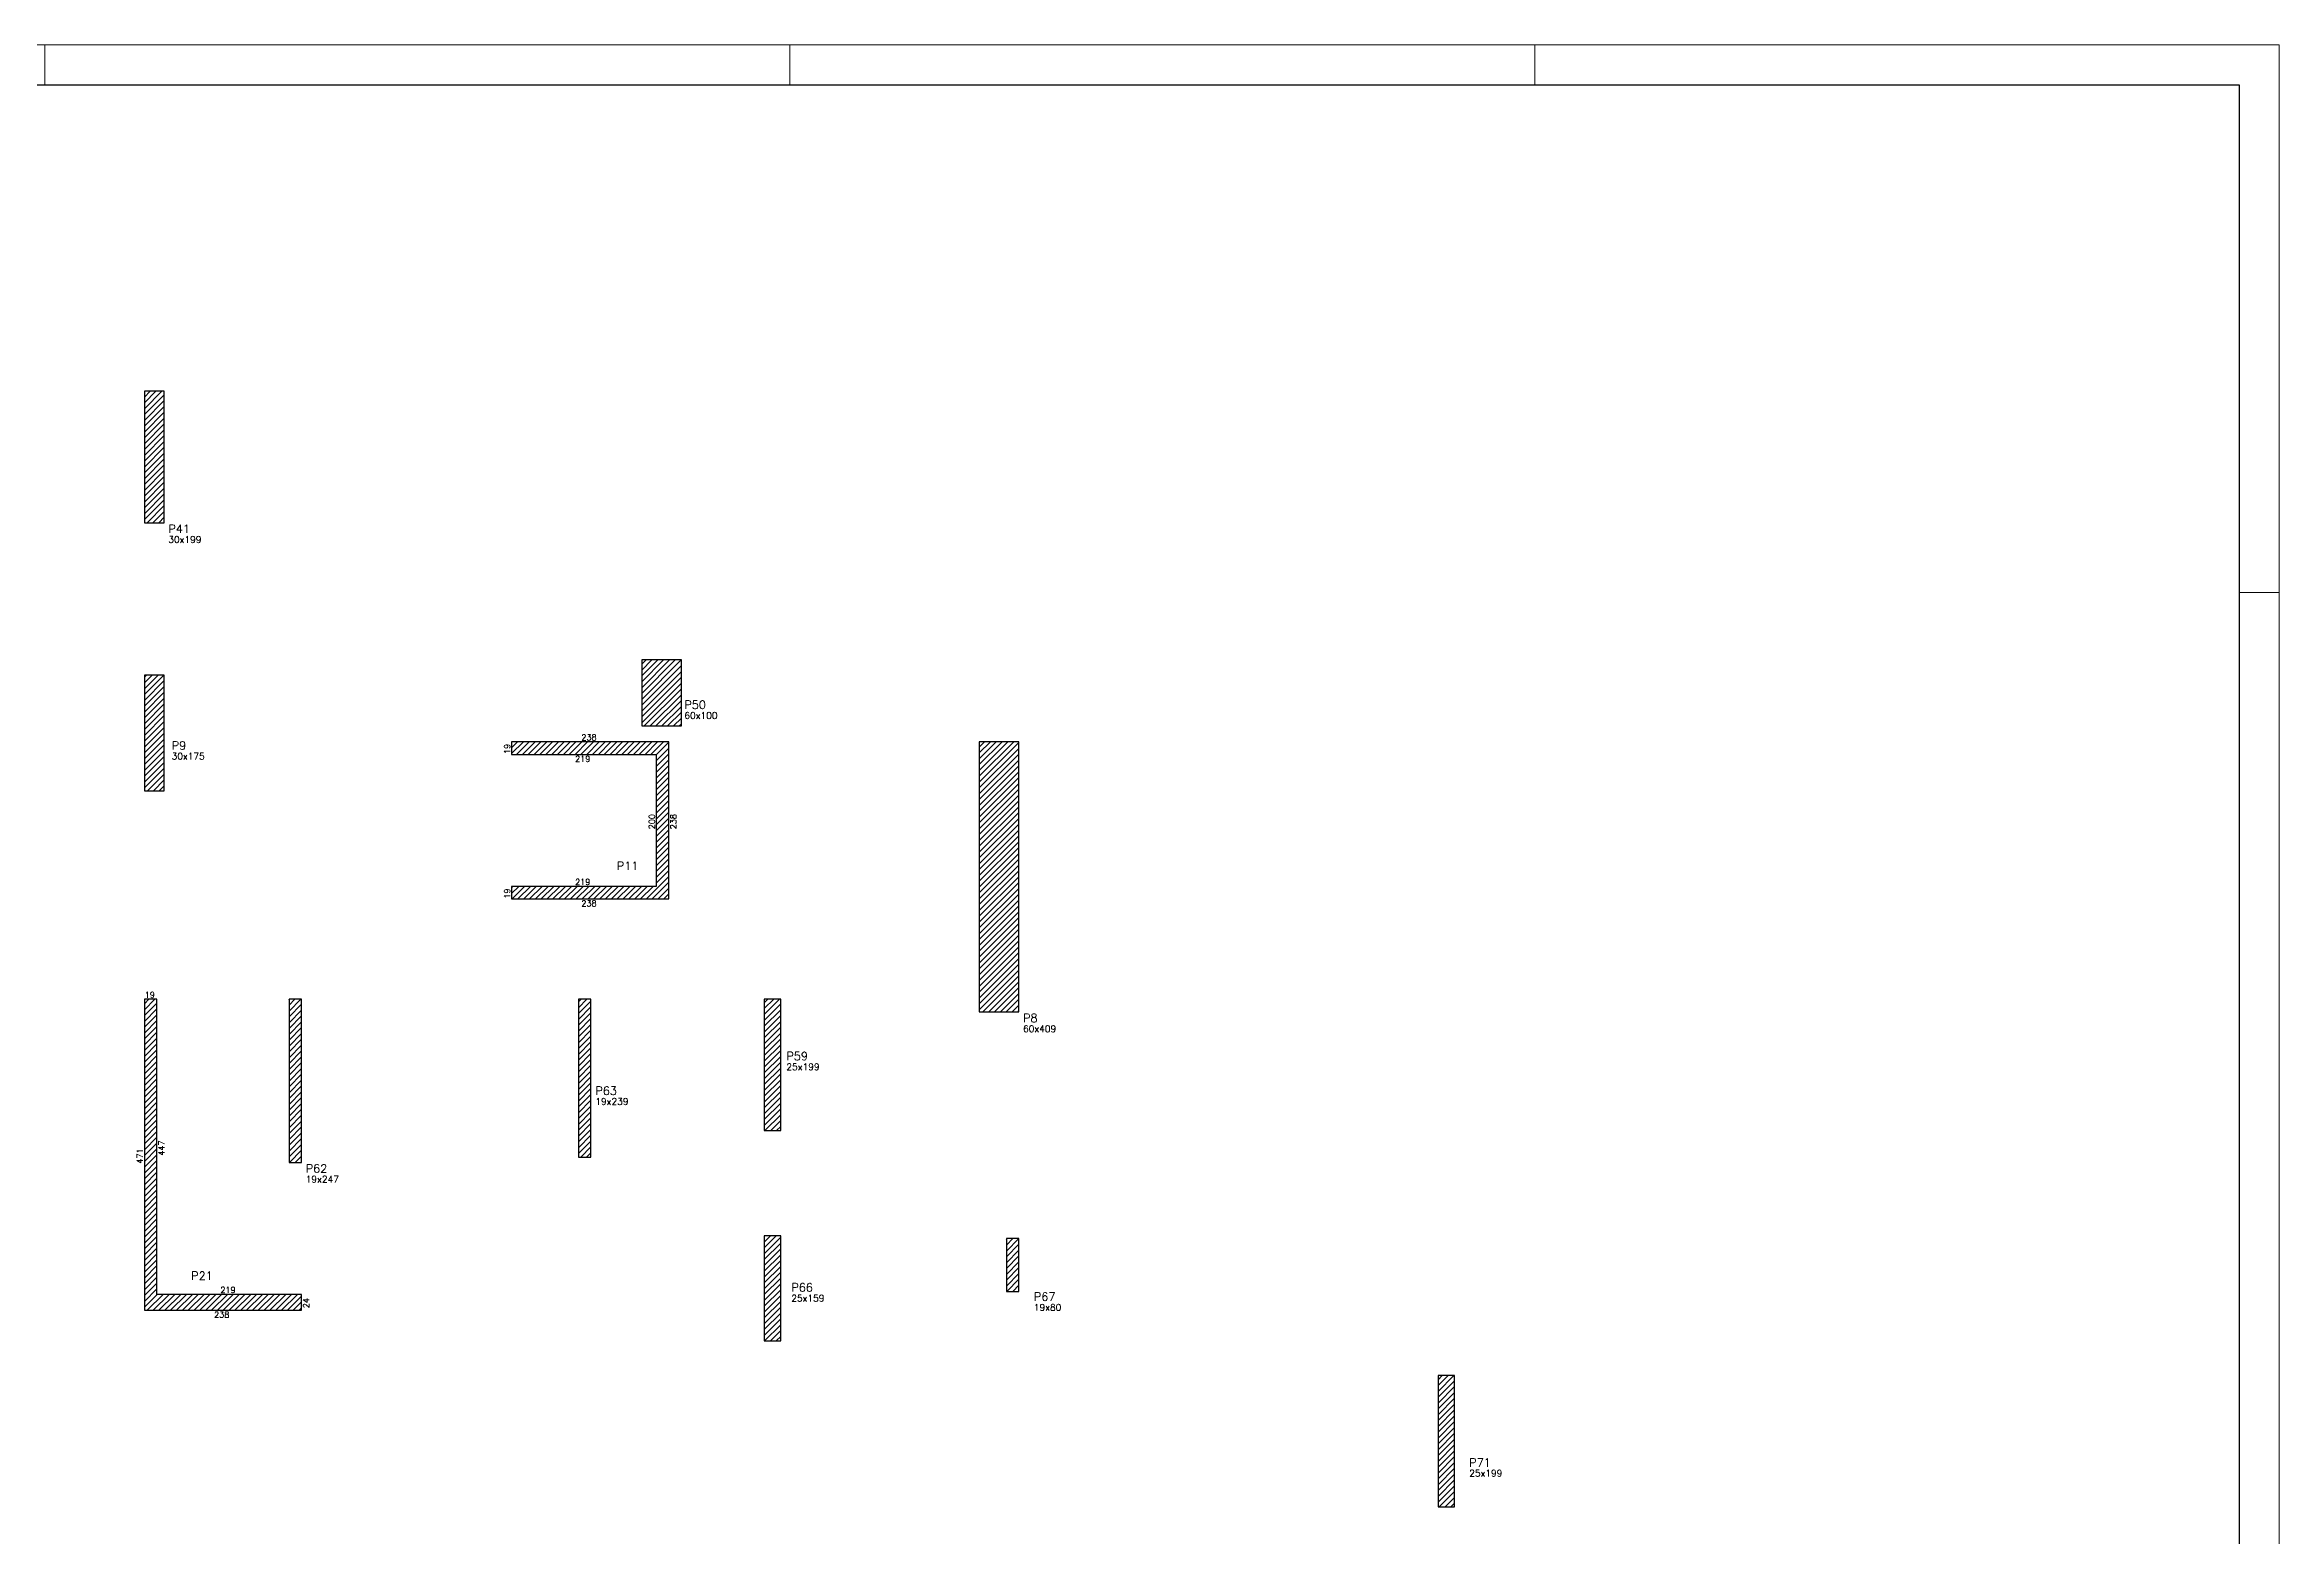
# Model space of a CAD drawing. Extents: x 1860 to 8661, y -614 to 3837.
# Drawn here: x 5278 to 8661, y 1578 to 3837 of the extents above; entities that cross this region are included whole.
import ezdxf

# ---------------------------------------------------------------- set-up
doc = ezdxf.new("R2010")
doc.units = 0
for name, color, linetype in [('F-PILARES-DIM', 172, 'Continuous'), ('F-PILARES-HACH', 174, 'Continuous'), ('F-PILARES-NOME', 170, 'Continuous'), ('F-PILARES-S', 170, 'Continuous')]:
    doc.layers.add(name, color=color, linetype=linetype)
doc.layers.add('FOLHA', color=255, linetype='Continuous', lineweight=5)
doc.styles.add('MCP', font='romans.shx')
pattern_1 = [(45, (4153.2724, 6897.782), (-4.4194174, 4.4194174), [])]

msp = doc.modelspace()

# ---------------------------------------------------------------- hatches: boundary and pattern name
at = {"layer": 'F-PILARES-HACH', "linetype": 'Continuous'}
h = msp.add_hatch(dxfattribs=at)
h.set_pattern_fill('ANSI31', color=256, scale=50, style=0)
h.set_pattern_definition(pattern_1)
h.paths.add_polyline_path([(5429.27, 3113.28), (5459.27, 3113.28), (5459.27, 3312.28), (5429.27, 3312.28)], flags=16)
h = msp.add_hatch(dxfattribs=at)
h.set_pattern_fill('ANSI31', color=256, scale=50, style=0)
h.set_pattern_definition(pattern_1)
h.paths.add_polyline_path([(5429.27, 2707.28), (5459.27, 2707.28), (5459.27, 2882.28), (5429.27, 2882.28)], flags=16)
h = msp.add_hatch(dxfattribs=at)
h.set_pattern_fill('ANSI31', color=256, scale=50, style=0)
h.set_pattern_definition(pattern_1)
h.paths.add_polyline_path([(6182.27, 2805.28), (6242.27, 2805.28), (6242.27, 2905.28), (6182.27, 2905.28)], flags=16)
h = msp.add_hatch(dxfattribs=at)
h.set_pattern_fill('ANSI31', color=256, scale=50, style=0)
h.set_pattern_definition(pattern_1)
h.paths.add_polyline_path([(6223.27, 2543.28), (6223.27, 2781.28), (5985.27, 2781.28), (5985.27, 2762.28), (6204.27, 2762.28), (6204.27, 2562.28), (5985.27, 2562.28), (5985.27, 2543.28)], flags=16)
h = msp.add_hatch(dxfattribs=at)
h.set_pattern_fill('ANSI31', color=256, scale=50, style=0)
h.set_pattern_definition(pattern_1)
h.paths.add_polyline_path([(6693.27, 2372.28), (6753.27, 2372.28), (6753.27, 2781.28), (6693.27, 2781.28)], flags=16)
h = msp.add_hatch(dxfattribs=at)
h.set_pattern_fill('ANSI31', color=256, scale=50, style=0)
h.set_pattern_definition(pattern_1)
h.paths.add_polyline_path([(5429.27, 1920.28), (5667.27, 1920.28), (5667.27, 1944.28), (5448.27, 1944.28), (5448.27, 2391.28), (5429.27, 2391.28)], flags=16)
h = msp.add_hatch(dxfattribs=at)
h.set_pattern_fill('ANSI31', color=256, scale=50, style=0)
h.set_pattern_definition(pattern_1)
h.paths.add_polyline_path([(5648.27, 2144.28), (5667.27, 2144.28), (5667.27, 2391.28), (5648.27, 2391.28)], flags=16)
h = msp.add_hatch(dxfattribs=at)
h.set_pattern_fill('ANSI31', color=256, scale=50, style=0)
h.set_pattern_definition(pattern_1)
h.paths.add_polyline_path([(6086.27, 2152.28), (6105.27, 2152.28), (6105.27, 2391.28), (6086.27, 2391.28)], flags=16)
h = msp.add_hatch(dxfattribs=at)
h.set_pattern_fill('ANSI31', color=256, scale=50, style=0)
h.set_pattern_definition(pattern_1)
h.paths.add_polyline_path([(6367.77, 2192.28), (6392.77, 2192.28), (6392.77, 2391.28), (6367.77, 2391.28)], flags=16)
h = msp.add_hatch(dxfattribs=at)
h.set_pattern_fill('ANSI31', color=256, scale=50, style=0)
h.set_pattern_definition(pattern_1)
h.paths.add_polyline_path([(6367.77, 1873.78), (6392.77, 1873.78), (6392.77, 2032.78), (6367.77, 2032.78)], flags=16)
h = msp.add_hatch(dxfattribs=at)
h.set_pattern_fill('ANSI31', color=256, scale=50, style=0)
h.set_pattern_definition(pattern_1)
h.paths.add_polyline_path([(6734.27, 1948.78), (6753.27, 1948.78), (6753.27, 2028.78), (6734.27, 2028.78)], flags=16)
h = msp.add_hatch(dxfattribs=at)
h.set_pattern_fill('ANSI31', color=256, scale=50, style=0)
h.set_pattern_definition(pattern_1)
h.paths.add_polyline_path([(7387.77, 1622.28), (7412.77, 1622.28), (7412.77, 1821.28), (7387.77, 1821.28)], flags=16)

# ---------------------------------------------------------------- linework, layer by layer
at = {"color": 30}
for p, q in [((2012.11, 3776.4), (8600.49, 3776.4)), ((8600.49, 3776.4), (8600.49, -552.63))]:
    msp.add_line(p, q, dxfattribs=at)
at = {"layer": 'F-PILARES-S', "linetype": 'Continuous'}
for points in [[(5429.27, 3113.28), (5459.27, 3113.28), (5459.27, 3312.28), (5429.27, 3312.28), (5429.27, 3113.28)], [(5429.27, 2707.28), (5459.27, 2707.28), (5459.27, 2882.28), (5429.27, 2882.28), (5429.27, 2707.28)], [(6182.27, 2805.28), (6242.27, 2805.28), (6242.27, 2905.28), (6182.27, 2905.28), (6182.27, 2805.28)], [(6223.27, 2543.28), (6223.27, 2781.28), (5985.27, 2781.28), (5985.27, 2762.28), (6204.27, 2762.28), (6204.27, 2562.28), (5985.27, 2562.28), (5985.27, 2543.28), (6223.27, 2543.28)], [(6693.27, 2372.28), (6753.27, 2372.28), (6753.27, 2781.28), (6693.27, 2781.28), (6693.27, 2372.28)], [(5429.27, 1920.28), (5667.27, 1920.28), (5667.27, 1944.28), (5448.27, 1944.28), (5448.27, 2391.28), (5429.27, 2391.28), (5429.27, 1920.28)], [(5648.27, 2144.28), (5667.27, 2144.28), (5667.27, 2391.28), (5648.27, 2391.28), (5648.27, 2144.28)], [(6086.27, 2152.28), (6105.27, 2152.28), (6105.27, 2391.28), (6086.27, 2391.28), (6086.27, 2152.28)], [(6367.77, 2192.28), (6392.77, 2192.28), (6392.77, 2391.28), (6367.77, 2391.28), (6367.77, 2192.28)], [(6367.77, 1873.78), (6392.77, 1873.78), (6392.77, 2032.78), (6367.77, 2032.78), (6367.77, 1873.78)], [(6734.27, 1948.78), (6753.27, 1948.78), (6753.27, 2028.78), (6734.27, 2028.78), (6734.27, 1948.78)]]:
    msp.add_lwpolyline(points, dxfattribs=at)
at = {"layer": 'F-PILARES-S'}
msp.add_lwpolyline([(7387.77, 1622.28), (7412.77, 1622.28), (7412.77, 1821.28), (7387.77, 1821.28), (7387.77, 1622.28)], dxfattribs=at)
at = {"layer": 'FOLHA'}
for p, q in [((1859.7, 3837.36), (8661.45, 3837.36)), ((5278.65, 3837.36), (5278.65, 3776.4)), ((6406.48, 3837.36), (6406.48, 3776.4)), ((7534.31, 3837.36), (7534.31, 3776.4)), ((8661.45, 3837.36), (8661.45, -613.6)), ((8661.45, 3007.66), (8600.49, 3007.66))]:
    msp.add_line(p, q, dxfattribs=at)

# ---------------------------------------------------------------- texts
at = {"layer": 'F-PILARES-DIM', "linetype": 'Continuous', "style": 'MCP'}
for s, height, p in [('30x199', 10, (5465.52, 3082.66)), ('60x100', 10, (6246.8, 2816.21)), ('238', 9, (6090.77, 2783.53)), ('30x175', 10, (5470.54, 2754.47)), ('219', 9, (6081.27, 2751.03)), ('219', 9, (6081.27, 2564.53)), ('238', 9, (6090.77, 2532.03)), ('19', 9, (5429.77, 2393.53)), ('60x409', 10, (6759.52, 2341.66)), ('25x199', 10, (6401.26, 2284.03)), ('19x239', 10, (6112.01, 2231.51)), ('19x247', 10, (5673.52, 2113.66)), ('219', 9, (5544.27, 1946.53)), ('25x159', 10, (6408.71, 1933.55)), ('19x80', 10, (6775.84, 1919.62)), ('238', 9, (5534.77, 1909.03)), ('25x199', 10, (7435.04, 1668.3))]:
    msp.add_text(s, height=height, dxfattribs=at).set_placement(p)
for s, p in [('19', (5983.02, 2762.78)), ('200', (6202.02, 2648.78)), ('238', (6234.52, 2648.78)), ('19', (5983.02, 2543.78)), ('447', (5459.52, 2154.28)), ('471', (5427.02, 2142.28)), ('24', (5678.52, 1923.28))]:
    msp.add_text(s, height=9, rotation=90, dxfattribs=at).set_placement(p)
at = {"layer": 'F-PILARES-NOME', "linetype": 'Continuous', "style": 'MCP'}
for s, p in [('P41', (5465.52, 3097.66)), ('P50', (6246.8, 2831.21)), ('P9', (5470.54, 2769.47)), ('P11', (6144.54, 2587.21)), ('P8', (6759.52, 2356.66)), ('P59', (6401.26, 2299.03)), ('P63', (6112.01, 2246.51)), ('P62', (5673.52, 2128.66)), ('P21', (5500.17, 1966.26)), ('P66', (6408.71, 1948.55)), ('P67', (6775.84, 1934.62)), ('P71', (7435.04, 1683.3))]:
    msp.add_text(s, height=12.5, dxfattribs=at).set_placement(p)

doc.saveas('drawing.dxf')
